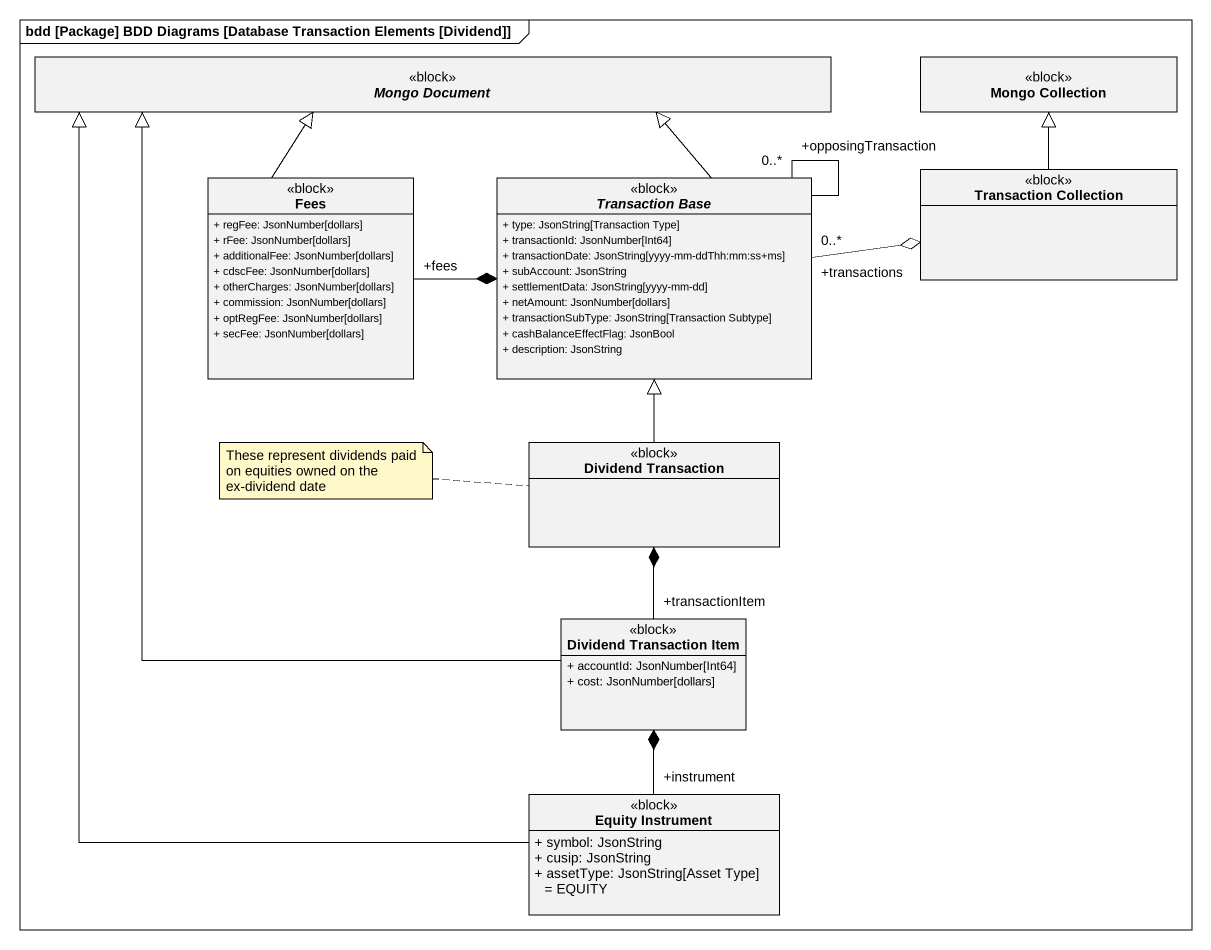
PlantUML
@startuml
mainframe bdd [Package] BDD Diagrams [Database Transaction Elements [Dividend]]
hide circle
hide empty members
skinparam classAttributeIconSize 0
abstract class "Mongo Document" as Mongo_Document <<block>>
class "Mongo Collection" as Mongo_Collection <<block>>
class Fees <<block>> {
  + regFee: JsonNumber[dollars]
  + rFee: JsonNumber[dollars]
  + additionalFee: JsonNumber[dollars]
  + cdscFee: JsonNumber[dollars]
  + otherCharges: JsonNumber[dollars]
  + commission: JsonNumber[dollars]
  + optRegFee: JsonNumber[dollars]
  + secFee: JsonNumber[dollars]
}
abstract class "Transaction Base" as Transaction_Base <<block>> {
  + type: JsonString[Transaction Type]
  + transactionId: JsonNumber[Int64]
  + transactionDate: JsonString[yyyy-mm-ddThh:mm:ss+ms]
  + subAccount: JsonString
  + settlementData: JsonString[yyyy-mm-dd]
  + netAmount: JsonNumber[dollars]
  + transactionSubType: JsonString[Transaction Subtype]
  + cashBalanceEffectFlag: JsonBool
  + description: JsonString
}
class "Transaction Collection" as Transaction_Collection <<block>>
class "Dividend Transaction" as Dividend_Transaction <<block>>
class "Dividend Transaction Item" as Dividend_Transaction_Item <<block>> {
  + accountId: JsonNumber[Int64]
  + cost: JsonNumber[dollars]
}
class "Equity Instrument" as Equity_Instrument <<block>> {
  + symbol: JsonString
  + cusip: JsonString
  + assetType: JsonString[Asset Type] = EQUITY
}
Fees -up-|> Mongo_Document
Fees "+fees" -right-* Transaction_Base
Transaction_Base -up-|> Mongo_Document
Transaction_Base -- "+opposingTransaction\n0..*" Transaction_Base
Transaction_Base "+transactions\n0..*" -right-o Transaction_Collection
Transaction_Collection -up-|> Mongo_Collection
Dividend_Transaction -up-|> Transaction_Base
Dividend_Transaction_Item -up-|> Mongo_Document
Dividend_Transaction_Item "+transactionItem" -up-* Dividend_Transaction
Equity_Instrument -up-|> Mongo_Document
Equity_Instrument "+instrument" -up-* Dividend_Transaction_Item
note left of Dividend_Transaction : These represent dividends paid on equities owned on the ex-dividend date
@enduml
